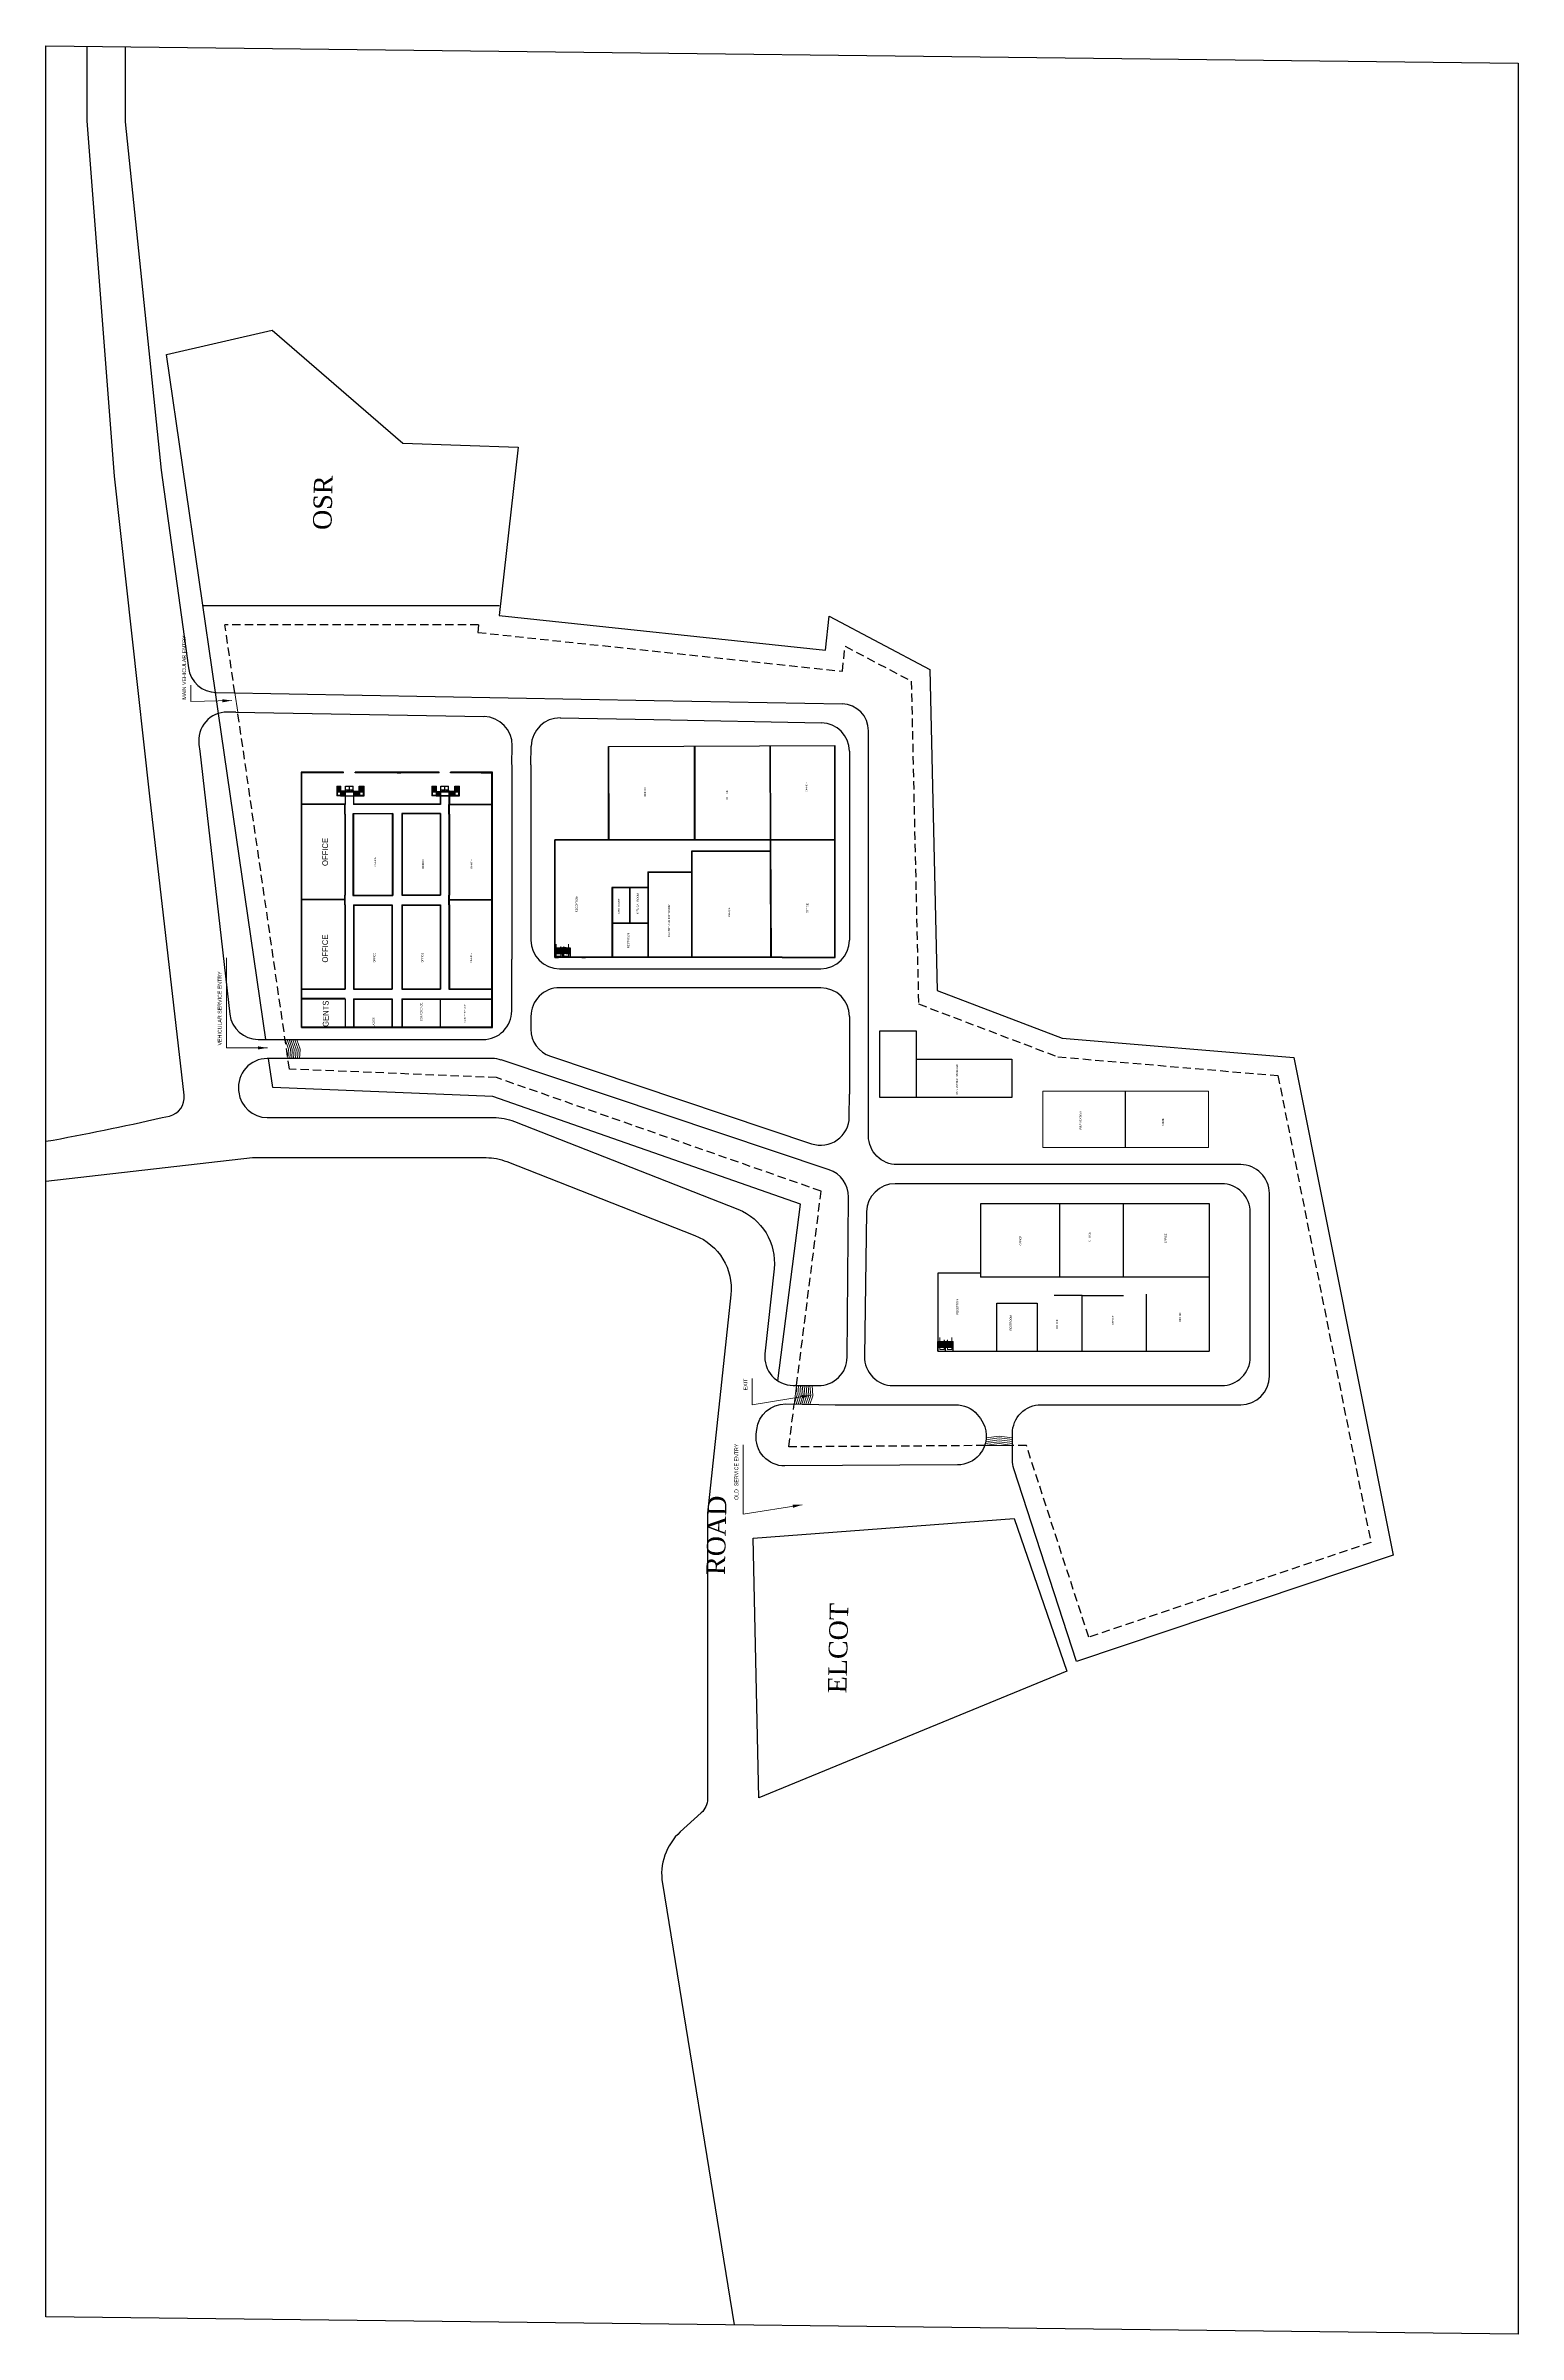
# Model space of a CAD drawing. Header units: metres. Extents: x 17323 to 19722, y -15306 to 10704.
# Drawn here: x 18696 to 19468, y -13459 to -12260 of the extents above; entities that cross this region are included whole.
import ezdxf

# ---------------------------------------------------------------- set-up
doc = ezdxf.new("R2010")
doc.units = ezdxf.units.M
doc.header["$LTSCALE"] = 35
doc.header["$MEASUREMENT"] = 0
doc.linetypes.add('HIDDEN2', pattern=[0.1875, 0.125, -0.0625])
doc.layers.get('0').update_dxf_attribs({"linetype": 'CONTINUOUS'})
for name, color, linetype in [('brop', 252, 'CONTINUOUS'), ('hidden 1', 154, 'HIDDEN2'), ('text-1', 146, 'CONTINUOUS'), ('wall', 30, 'CONTINUOUS')]:
    doc.layers.add(name, color=color, linetype=linetype)
doc.layers.add('ELEVATION-1', color=150, linetype='CONTINUOUS', lineweight=25)
doc.layers.add('LEADER TEXT', color=146, linetype='CONTINUOUS', lineweight=20)
doc.styles.add('EURO', font='eurr____.ttf')
doc.styles.get("Standard").update_dxf_attribs({"font": 'times.ttf', "height": 8})
doc.dimstyles.new('Copy of S1', dxfattribs={"dimtxt": 6, "dimasz": 5, "dimexe": 4.001, "dimexo": 0.3, "dimgap": 2.5, "dimtad": 1, "dimdec": 0, "dimzin": 0, "dimdsep": 46, "dimlunit": 3, "dimtxsty": 'EURO', "dimblk": 'ARCHTICK', "dimcen": 0.09, "dimclrd": 166, "dimclre": 256, "dimclrt": 152, "dimadec": 0, "dimazin": 0, "dimtfac": 1, "dimtdec": 0, "dimtofl": 0, "dimtmove": 0, "dimatfit": 3, "dimfxl": 1, "dimfxlon": 1, "dimtolj": 1, "dimtzin": 0, "dimlwd": -1, "dimlwe": -1, "dimarcsym": 0})

# ---------------------------------------------------------------- blocks, each defined once
blk = doc.blocks.new('_ArchTick')
at = {"color": 0, "linetype": 'ByBlock', "const_width": 0.15}
blk.add_lwpolyline([(-0.5, -0.5), (0.5, 0.5)], dxfattribs=at)

msp = doc.modelspace()

# ---------------------------------------------------------------- linework, layer by layer
at = {"ltscale": 5}
for p, q in [((18787, -12609.6), (18785.4, -12598.7)), ((18965.1, -12735.5), (18965.1, -12732.5)), ((18965.3, -12735.5), (18965.3, -12732.5)), ((19133.5, -12775.9), (19152.5, -12775.9)), ((19133.5, -12810.9), (19133.5, -12775.9)), ((19152.5, -12775.9), (19152.5, -12790.9)), ((19152.5, -12790.9), (19202.5, -12790.9)), ((19152.5, -12790.9), (19152.5, -12810.9)), ((19202.5, -12790.9), (19202.5, -12810.9)), ((19202.5, -12810.9), (19133.5, -12810.9)), ((19262.2, -12837.1), (19262.2, -12807.6))]:
    msp.add_line(p, q, dxfattribs=at)
msp.add_lwpolyline([(18696.4, -13449.8), (18696.4, -12259.8), (19467.9, -12268.9), (19467.9, -13459)], close=True)
at = {"layer": 'brop'}
for p, q in [((19015.2, -12602.9), (19113.8, -12604.7)), ((18796, -12608.9), (18926, -12611.3)), ((18966, -12612), (19015, -12612.9)), ((19015, -12612.9), (19102.8, -12614.5)), ((18940.6, -12636.4), (18940.8, -12626.6)), ((18950.6, -12636.6), (18950.8, -12626.8)), ((18940.6, -12636.5), (18940.6, -12738.4)), ((18950.6, -12636.5), (18950.6, -12728.4)), ((19117.5, -12629.5), (19117.5, -12728.4)), ((18965.6, -12743.4), (19102.5, -12743.4)), ((19117.5, -12768.4), (19117.5, -12809.1))]:
    msp.add_line(p, q, dxfattribs=at)
for points in [[(18696.4, -12833.7), (18700.3, -12833.2, 0.010363), (18761.2, -12820.6, 0.381751), (18768.9, -12809.7), (18751, -12653), (18732.4, -12485.4), (18718.1, -12299.1), (18718.1, -12260.3)], [(18738.1, -12260.3), (18738.1, -12299.6), (18756.9, -12482.1), (18771.2, -12585.8, 0.369586), (18785.8, -12598.7), (19015.2, -12602.9)], [(18785.4, -12598.7), (18759.7, -12421.6), (18815.1, -12408.8), (18883.6, -12468), (18944, -12470.1), (18933.9, -12558.3), (19105, -12576.5), (19106.9, -12558.6), (19159.7, -12586.6), (19163.5, -12754.9), (19229, -12779.8), (19350.4, -12790), (19402.3, -13050.8), (19236.5, -13106.4), (19203.7, -13005.5, -0.078912), (19202.9, -13000.8), (19202.9, -12986.9, -0.414214), (19217.9, -12971.9), (19322.5, -12971.9)], [(18796, -12608.9), (18791.5, -12608.9, 0.454735), (18776.7, -12625.9), (18777.2, -12629.5), (18792.9, -12767.2, 0.381292), (18807.8, -12780.5), (18925.6, -12780.5, 0.414214), (18940.6, -12765.5), (18940.6, -12738.4)], [(19337.5, -12956.9), (19337.5, -12861.1, 0.414214), (19322.5, -12846.1), (19142.5, -12846.1, -0.414214), (19127.5, -12831.1), (19127.5, -12618.7)], [(19102.5, -12753.4), (18965.6, -12753.4, 0.414214), (18950.6, -12768.4), (18950.6, -12775.1, 0.322448), (18960.8, -12789.3), (19097.7, -12835.1, 0.509539), (19117.4, -12821.1), (19117.5, -12809.1)], [(18930.3, -12790.5), (18812.4, -12790.5, 0.44792), (18797.5, -12807.2), (18797.6, -12808.1, 0.381292), (18812.5, -12821.4), (18931, -12821.4, -0.093811), (18942, -12823.5), (19059.1, -12869.5, -0.337615), (19078, -12900.6), (19073.2, -12945.2, 0.44287), (19088, -12961.8), (19101.2, -12961.9, 0.414214), (19116.3, -12947), (19117, -12863.1, 0.324908), (19106.8, -12848.8), (18935, -12791.2)], [(18696.4, -12854.8), (18804.8, -12842.4), (18927.1, -12842.4, -0.093811), (18938, -12844.5), (19036.5, -12883.2, -0.337615), (19055.4, -12914.3), (19043.2, -13028.7), (19043.1, -13178.4, -0.210914), (19039.9, -13185.8), (19028.9, -13195.7, 0.253525), (19019.5, -13222.7), (19057.1, -13454.1)], [(19110.1, -12971.9), (19173.1, -12971.9, -0.216786), (19184.5, -12977, -0.060231), (19187.5, -12981.5, -0.29546), (19185.9, -12997.7, -0.006685), (19185.6, -12998.1, -0.219611), (19174.2, -13003.4), (19083.7, -13004, -0.447462), (19068.7, -12987.4), (19069, -12984.9, -0.387647), (19084.1, -12971.5), (19110.1, -12971.9, 0.0071), (19110.5, -12971.9, -0.0071)]]:
    msp.add_lwpolyline(points, format="xyb", dxfattribs=at)
msp.add_lwpolyline([(19312.5, -12856.1), (19141.5, -12856.1, 0.410061), (19126.5, -12870.9), (19125.4, -12946.6, 0.418379), (19140.4, -12961.9), (19312.5, -12961.9, 0.414214), (19327.5, -12946.9), (19327.5, -12871.1, 0.414214)], format="xyb", close=True, dxfattribs=at)
for centre, radius, start, end in [((18925.8, -12626.3, 0), 15, 358.9462, 88.9462), ((18965.8, -12627, 0), 15, 88.9462, 178.9462), ((19102.5, -12629.5), 15, 0, 88.9746), ((19113.5, -12618.7), 14, 0, 88.9746), ((18965.6, -12728.4), 15, 180, 270), ((19102.5, -12728.4), 15, 270, 0), ((19102.5, -12768.4), 15, 0, 90), ((18930.3, -12805.5), 15, 71.4872, 90), ((19322.5, -12956.9), 15, 270, 0)]:
    msp.add_arc(centre, radius, start, end, dxfattribs=at)
at = {"layer": 'ELEVATION-1', "ltscale": 5}
for p, q in [((18857.9, -12650.7), (18849.1, -12650.7)), ((18850.9, -12650.7), (18850.9, -12652.7)), ((18853.5, -12650.4), (18851.1, -12650.4)), ((18851.2, -12650.7), (18851.2, -12652.7)), ((18851.5, -12650.7), (18851.5, -12652.7)), ((18851.8, -12650.7), (18851.8, -12652.7)), ((18852.1, -12650.7), (18852.1, -12652.7)), ((18852.4, -12650.7), (18852.4, -12652.7)), ((18852.7, -12650.7), (18852.7, -12652.7)), ((18853, -12650.7), (18853, -12652.7)), ((18853.3, -12650.7), (18853.3, -12652.7)), ((18853.3, -12650.7), (18857.6, -12650.7)), ((18853.5, -12647.7), (18857.5, -12647.7)), ((18853.5, -12650.7), (18853.5, -12647.7)), ((18853.5, -12649.7), (18857.5, -12649.7)), ((18853.5, -12650.7), (18855.5, -12649.7)), ((18855.5, -12650.7), (18853.5, -12649.7)), ((18855.5, -12650.7), (18855.5, -12647.7)), ((18855.5, -12650.7), (18857.5, -12649.7)), ((18857.5, -12650.7), (18855.5, -12649.7)), ((18857.5, -12650.7), (18857.5, -12647.7)), ((18857.9, -12650.4), (18857.5, -12650.4)), ((18857.6, -12650.7), (18857.6, -12652.7)), ((18857.9, -12650.4), (18860.7, -12650.4)), ((18857.9, -12652.7), (18857.9, -12650.7)), ((18857.9, -12650.7), (18860.9, -12650.7)), ((18858.2, -12652.7), (18858.2, -12650.7)), ((18858.5, -12652.7), (18858.5, -12650.7)), ((18858.8, -12652.7), (18858.8, -12650.7)), ((18859.1, -12652.7), (18859.1, -12650.7)), ((18859.4, -12652.7), (18859.4, -12650.7)), ((18859.7, -12652.7), (18859.7, -12650.7)), ((18860, -12652.7), (18860, -12650.7)), ((18860.3, -12652.7), (18860.3, -12650.7)), ((18860.6, -12652.7), (18860.6, -12650.7)), ((18860.9, -12652.7), (18860.9, -12650.7)), ((18907.9, -12650.7), (18898.9, -12650.7)), ((18900.9, -12650.7), (18900.9, -12652.7)), ((18901.2, -12650.7), (18901.2, -12652.7)), ((18901.5, -12650.7), (18901.5, -12652.7)), ((18901.8, -12650.7), (18901.8, -12652.7)), ((18902.1, -12650.7), (18902.1, -12652.7)), ((18902.4, -12650.7), (18902.4, -12652.7)), ((18902.6, -12650.7), (18902.6, -12652.7)), ((18902.7, -12650.7), (18902.7, -12652.7)), ((18903, -12650.7), (18903, -12652.7)), ((18903.3, -12650.7), (18903.3, -12652.7)), ((18903.3, -12650.7), (18907.6, -12650.7)), ((18903.5, -12647.7), (18907.5, -12647.7)), ((18903.5, -12650.7), (18903.5, -12647.7)), ((18903.5, -12649.7), (18907.5, -12649.7)), ((18903.5, -12650.7), (18905.5, -12649.7)), ((18905.5, -12650.7), (18903.5, -12649.7)), ((18905.5, -12650.7), (18905.5, -12647.7)), ((18905.5, -12650.7), (18907.5, -12649.7)), ((18906.5, -12650.2), (18905.5, -12649.7)), ((18907.5, -12650.7), (18906.5, -12650.2)), ((18907.5, -12650.7), (18907.5, -12647.7)), ((18907.9, -12650.4), (18907.5, -12650.4)), ((18907.6, -12650.7), (18907.6, -12652.7)), ((18907.9, -12650.4), (18910.7, -12650.4)), ((18907.9, -12652.7), (18907.9, -12650.7)), ((18907.9, -12650.7), (18910.9, -12650.7)), ((18908.2, -12652.7), (18908.2, -12650.7)), ((18908.5, -12652.7), (18908.5, -12650.7)), ((18908.8, -12652.7), (18908.8, -12650.7)), ((18909.1, -12652.7), (18909.1, -12650.7)), ((18909.4, -12652.7), (18909.4, -12650.7)), ((18909.7, -12652.7), (18909.7, -12650.7)), ((18910, -12652.7), (18910, -12650.7)), ((18910.3, -12652.7), (18910.3, -12650.7)), ((18910.6, -12652.7), (18910.6, -12650.7)), ((18910.9, -12652.7), (18910.9, -12650.7)), ((18850.9, -12652.9), (18848.9, -12652.9)), ((18850.9, -12652.7), (18849.1, -12652.7)), ((18850.9, -12652.7), (18853.3, -12652.7)), ((18850.9, -12652.9), (18863.2, -12652.9)), ((18857.6, -12652.7), (18862.9, -12652.7)), ((18862.9, -12652.7), (18860.9, -12652.7)), ((18900.9, -12652.9), (18898.7, -12652.9)), ((18900.9, -12652.7), (18898.9, -12652.7)), ((18900.9, -12652.7), (18912.9, -12652.7)), ((18900.9, -12652.9), (18903.1, -12652.9)), ((18903.3, -12652.9), (18907.6, -12652.9)), ((18907.9, -12652.9), (18913.2, -12652.9)), ((18912.9, -12652.7), (18910.9, -12652.7)), ((18965.1, -12732.5), (18967.1, -12732.5)), ((18965.1, -12732.8), (18967.1, -12732.8)), ((18965.1, -12733.1), (18967.1, -12733.1)), ((18965.1, -12733.4), (18967.1, -12733.4)), ((18965.1, -12733.7), (18967.1, -12733.7)), ((18965.1, -12734), (18967.1, -12734)), ((18965.1, -12734.3), (18967.1, -12734.3)), ((18965.1, -12734.6), (18967.1, -12734.6)), ((18965.1, -12734.9), (18967.1, -12734.9)), ((18965.1, -12735.2), (18967.1, -12735.2)), ((18969.1, -12732.5), (18967.1, -12732.5)), ((18969.1, -12732.8), (18967.1, -12732.8)), ((18969.1, -12733.1), (18967.1, -12733.1)), ((18969.1, -12733.4), (18967.1, -12733.4)), ((18969.1, -12733.7), (18967.1, -12733.7)), ((18969.1, -12734), (18967.1, -12734)), ((18969.1, -12734.3), (18967.1, -12734.3)), ((18969.1, -12734.6), (18967.1, -12734.6)), ((18969.1, -12734.9), (18967.1, -12734.9)), ((18969.1, -12735.2), (18967.1, -12735.2)), ((18965.1, -12735.5), (18967.1, -12735.5)), ((18969.1, -12735.5), (18967.1, -12735.5))]:
    msp.add_line(p, q, dxfattribs=at)
at = {"layer": 'hidden 1'}
msp.add_line((18923.2, -12563.3), (18790.3, -12563.3), dxfattribs=at)
for points in [[(18795.5, -12598.9), (18790.3, -12563.3)], [(18923.2, -12563.3), (18922.8, -12567.2), (19113.8, -12587.5), (19115.2, -12574.4), (19149.9, -12592.7), (19153.7, -12761.9), (19226.7, -12789.6), (19342, -12799.4), (19390.7, -13044.1), (19242.9, -13093.7), (19210.2, -12993.2), (19202.9, -12993.2)], [(19089.8, -12961.8), (19102.7, -12860), (18932.6, -12800.5), (18824.1, -12796), (18797, -12608.9)], [(19188.3, -12993.3), (19085.7, -12994), (19088.6, -12971.6)]]:
    msp.add_lwpolyline(points, dxfattribs=at)
at = {"layer": 'LEADER TEXT', "ltscale": 5}
for p, q in [((18797, -12608.9), (18795.5, -12598.9)), ((18963.9, -12730.5), (18963.9, -12736.8)), ((18966.3, -12731.8), (18966.1, -12732.3)), ((18966.3, -12731.8), (18966.3, -12732.6)), ((18966.3, -12731.8), (18966.4, -12732.3)), ((18966.3, -12736.8), (18966.3, -12732.2)), ((18967.9, -12731.8), (18967.7, -12732.3)), ((18967.9, -12731.8), (18968, -12732.3)), ((18967.9, -12731.8), (18967.9, -12732.6)), ((18967.9, -12736.8), (18967.9, -12732.2)), ((18970.3, -12730.5), (18970.3, -12736.8)), ((18963.9, -12736.8), (18966.3, -12736.8)), ((18970.3, -12736.8), (18967.9, -12736.8)), ((18823.6, -12785.5), (18821.8, -12780.5)), ((18824.6, -12785.5), (18822.9, -12780.5)), ((18825.6, -12785.5), (18823.9, -12780.5)), ((18826.6, -12785.5), (18824.9, -12780.5)), ((18827.6, -12785.6), (18825.9, -12780.6)), ((18828.6, -12785.6), (18826.9, -12780.6)), ((18829.7, -12785.6), (18827.9, -12780.6)), ((18823.3, -12790.5), (18823.6, -12785.5)), ((18824.3, -12790.5), (18824.6, -12785.5)), ((18825.3, -12790.5), (18825.6, -12785.5)), ((18826.3, -12790.5), (18826.6, -12785.5)), ((18827.3, -12790.5), (18827.6, -12785.5)), ((18828.4, -12790.6), (18828.6, -12785.6)), ((18829.4, -12790.6), (18829.7, -12785.6)), ((19218.8, -12837.1), (19218.8, -12807.6)), ((19305.6, -12807.6), (19218.8, -12807.6)), ((19305.6, -12837.1), (19305.6, -12807.6)), ((19218.8, -12837.1), (19305.6, -12837.1)), ((19164.8, -12936.6), (19164.8, -12942.9)), ((19167.2, -12937.9), (19167.1, -12938.4)), ((19167.2, -12937.9), (19167.2, -12938.7)), ((19167.2, -12937.9), (19167.3, -12938.4)), ((19167.2, -12942.9), (19167.2, -12938.3)), ((19168.8, -12937.9), (19168.7, -12938.4)), ((19168.8, -12937.9), (19168.9, -12938.4)), ((19168.8, -12937.9), (19168.8, -12938.7)), ((19168.8, -12942.9), (19168.8, -12938.3)), ((19171.2, -12936.6), (19171.2, -12942.9)), ((19164.8, -12942.9), (19167.2, -12942.9)), ((19171.2, -12942.9), (19168.8, -12942.9)), ((19088.6, -12971.6), (19089.8, -12961.8)), ((19090.2, -12966.7), (19089.8, -12961.8)), ((19091.2, -12966.7), (19090.8, -12961.8)), ((19092.2, -12966.7), (19091.8, -12961.8)), ((19093.2, -12966.7), (19092.8, -12961.8)), ((19094.2, -12966.7), (19093.8, -12961.8)), ((19095.2, -12966.9), (19094.8, -12961.8)), ((19096.3, -12967), (19095.8, -12961.9)), ((19097.3, -12967.1), (19096.8, -12961.9)), ((19098.3, -12967.2), (19097.9, -12961.9)), ((19090.2, -12966.7), (19088.6, -12971.6)), ((19091.2, -12966.7), (19089.6, -12971.6)), ((19092.2, -12966.7), (19090.6, -12971.6)), ((19093.2, -12966.7), (19091.6, -12971.6)), ((19094.2, -12966.7), (19092.6, -12971.6)), ((19095.2, -12966.9), (19093.6, -12971.6)), ((19096.3, -12967), (19094.7, -12971.6)), ((19097.3, -12967.1), (19095.7, -12971.7)), ((19098.3, -12967.2), (19096.8, -12971.7)), ((19188.3, -12993.3), (19196, -12992.3)), ((19188.3, -12993.3), (19202.9, -12993.2)), ((19188.6, -12992.3), (19196, -12991.3)), ((19188.9, -12991.3), (19196, -12990.3)), ((19189, -12990.3), (19196, -12989.3)), ((19189.1, -12989.3), (19196, -12988.3)), ((19202.9, -12989.2), (19196, -12988.3)), ((19202.9, -12990.2), (19196, -12989.3)), ((19202.9, -12991.2), (19196, -12990.3)), ((19202.9, -12992.2), (19196, -12991.3)), ((19202.9, -12993.2), (19196, -12992.3))]:
    msp.add_line(p, q, dxfattribs=at)
at = {"layer": 'wall'}
msp.add_line((18933.9, -12553.3), (18778.8, -12553.3), dxfattribs=at)
at = {"layer": 'wall', "ltscale": 5}
for p, q in [((18991.2, -12626.9), (19109.8, -12626.5)), ((18991.3, -12675.8), (18991.2, -12626.9)), ((18991.6, -12675.8), (18991.4, -12626.9)), ((19036.4, -12675.8), (19036.4, -12626.8)), ((19036.7, -12675.8), (19036.7, -12626.8)), ((19076.1, -12675.8), (19075.9, -12626.6)), ((19076.4, -12675.8), (19076.2, -12626.6)), ((19109.8, -12675.8), (19109.8, -12626.5)), ((19110.1, -12737.5), (19110.1, -12626.5)), ((18830.2, -12640.4), (18830.2, -12774.2)), ((18852.5, -12640.4), (18830.2, -12640.4)), ((18830.5, -12640.7), (18830.5, -12774.2)), ((18852.5, -12640.7), (18830.5, -12640.7)), ((18848.9, -12647.7), (18851.1, -12647.7)), ((18848.9, -12647.7), (18848.9, -12652.9)), ((18849.1, -12647.7), (18849.1, -12652.7)), ((18849.1, -12648), (18850.9, -12648)), ((18849.1, -12648.3), (18850.9, -12648.3)), ((18849.1, -12648.6), (18850.9, -12648.6)), ((18849.1, -12648.9), (18850.9, -12648.9)), ((18849.1, -12649.2), (18850.9, -12649.2)), ((18849.1, -12649.5), (18850.9, -12649.5)), ((18849.1, -12649.8), (18850.9, -12649.8)), ((18849.1, -12650.1), (18850.9, -12650.1)), ((18849.1, -12650.4), (18850.9, -12650.4)), ((18849.1, -12650.7), (18850.9, -12650.7)), ((18850.9, -12650.7), (18850.9, -12647.7)), ((18851.1, -12650.4), (18851.1, -12647.7)), ((18852.5, -12640.7), (18852.5, -12640.4)), ((18880.5, -12640.4), (18858.5, -12640.4)), ((18858.5, -12640.7), (18858.5, -12640.4)), ((18880.5, -12640.7), (18858.5, -12640.7)), ((18860.7, -12647.7), (18863.2, -12647.7)), ((18860.7, -12650.4), (18860.7, -12647.7)), ((18860.9, -12650.7), (18860.9, -12647.7)), ((18860.9, -12648), (18862.9, -12648)), ((18860.9, -12648.3), (18862.9, -12648.3)), ((18860.9, -12648.6), (18862.9, -12648.6)), ((18860.9, -12648.9), (18862.9, -12648.9)), ((18860.9, -12649.2), (18862.9, -12649.2)), ((18860.9, -12649.5), (18862.9, -12649.5)), ((18860.9, -12649.8), (18862.9, -12649.8)), ((18860.9, -12650.1), (18862.9, -12650.1)), ((18860.9, -12650.4), (18862.9, -12650.4)), ((18860.9, -12650.7), (18862.9, -12650.7)), ((18862.9, -12652.7), (18862.9, -12647.7)), ((18863.2, -12652.9), (18863.2, -12647.7)), ((18880.5, -12640.7), (18878.5, -12640.7)), ((18902.5, -12640.4), (18880.5, -12640.4)), ((18880.5, -12640.7), (18882.5, -12640.7)), ((18902.5, -12640.7), (18880.5, -12640.7)), ((18898.7, -12647.7), (18901.1, -12647.7)), ((18898.7, -12647.7), (18898.7, -12652.9)), ((18898.9, -12647.7), (18898.9, -12652.7)), ((18898.9, -12648), (18900.9, -12648)), ((18898.9, -12648.3), (18900.9, -12648.3)), ((18898.9, -12648.6), (18900.9, -12648.6)), ((18898.9, -12648.9), (18900.9, -12648.9)), ((18898.9, -12649.2), (18900.9, -12649.2)), ((18898.9, -12649.5), (18900.9, -12649.5)), ((18898.9, -12649.8), (18900.9, -12649.8)), ((18898.9, -12650.1), (18900.9, -12650.1)), ((18898.9, -12650.4), (18900.9, -12650.4)), ((18898.9, -12650.7), (18900.9, -12650.7)), ((18900.9, -12650.7), (18900.9, -12647.7)), ((18901.1, -12650.4), (18901.1, -12647.7)), ((18902.5, -12640.7), (18902.5, -12640.4)), ((18930.5, -12640.4), (18908.5, -12640.4)), ((18908.5, -12640.7), (18908.5, -12640.4)), ((18930.2, -12640.7), (18908.5, -12640.7)), ((18910.7, -12647.7), (18913.2, -12647.7)), ((18910.7, -12650.7), (18910.7, -12647.7)), ((18910.9, -12650.7), (18910.9, -12647.7)), ((18910.9, -12648), (18912.9, -12648)), ((18910.9, -12648.3), (18912.9, -12648.3)), ((18910.9, -12648.6), (18912.9, -12648.6)), ((18910.9, -12648.9), (18912.9, -12648.9)), ((18910.9, -12649.2), (18912.9, -12649.2)), ((18910.9, -12649.5), (18912.9, -12649.5)), ((18910.9, -12649.8), (18912.9, -12649.8)), ((18910.9, -12650.1), (18912.9, -12650.1)), ((18910.9, -12650.4), (18912.9, -12650.4)), ((18910.9, -12650.7), (18912.9, -12650.7)), ((18912.9, -12652.7), (18912.9, -12647.7)), ((18913.2, -12652.9), (18913.2, -12647.7)), ((18924.5, -12640.4), (18930.5, -12640.4)), ((18924.5, -12640.7), (18930.2, -12640.7)), ((18930.2, -12657.2), (18930.2, -12640.7)), ((18930.5, -12774.2), (18930.5, -12640.4)), ((18853.3, -12657.2), (18830.5, -12657.2)), ((18853.1, -12657.4), (18830.5, -12657.4)), ((18853.1, -12662.4), (18853.1, -12657.4)), ((18853.1, -12662.4), (18853.1, -12704.9)), ((18853.3, -12652.9), (18853.3, -12657.4)), ((18853.3, -12662.4), (18853.3, -12657.4)), ((18853.3, -12662.4), (18853.3, -12704.9)), ((18878.2, -12662.1), (18857.4, -12662.2)), ((18857.4, -12662.2), (18857.4, -12705.1)), ((18857.6, -12652.9), (18857.6, -12657.4)), ((18903.1, -12657.1), (18857.6, -12657.2)), ((18903.3, -12657.3), (18857.6, -12657.4)), ((18878, -12662.3), (18857.6, -12662.4)), ((18857.6, -12662.4), (18857.6, -12704.9)), ((18878, -12662.3), (18878, -12704.9)), ((18878.2, -12662.1), (18878.2, -12705.1)), ((18883, -12662.1), (18883, -12704.9)), ((18903.3, -12662.1), (18883, -12662.1)), ((18903.1, -12662.3), (18883.2, -12662.3)), ((18883.2, -12662.3), (18883.2, -12704.7)), ((18903.1, -12652.9), (18903.1, -12657.1)), ((18903.1, -12662.3), (18903.1, -12704.7)), ((18903.3, -12652.9), (18903.3, -12657.3)), ((18903.3, -12662.1), (18903.3, -12704.9)), ((18907.6, -12652.9), (18907.6, -12657.4)), ((18907.6, -12662.4), (18907.6, -12657.4)), ((18907.6, -12662.4), (18907.6, -12704.9)), ((18907.9, -12652.9), (18907.9, -12657.2)), ((18907.9, -12657.2), (18930.2, -12657.2)), ((18907.9, -12657.4), (18930.2, -12657.4)), ((18907.9, -12662.4), (18907.9, -12657.4)), ((18907.9, -12662.4), (18907.9, -12704.9)), ((18930.2, -12707.2), (18930.2, -12657.4)), ((18963.1, -12737.5), (18963.1, -12675.8)), ((18991.3, -12675.8), (18963.1, -12675.8)), ((18991.3, -12676), (18963.3, -12676)), ((18963.3, -12737.3), (18963.3, -12676)), ((19076.1, -12676), (18991.3, -12676)), ((19036.4, -12675.8), (18991.6, -12675.8)), ((19034.7, -12681.8), (19034.7, -12692.6)), ((19076.1, -12681.8), (19034.7, -12681.8)), ((19076.1, -12682), (19034.9, -12682)), ((19034.9, -12682), (19034.9, -12737.3)), ((19076.1, -12675.8), (19036.7, -12675.8)), ((19076.1, -12681.8), (19076.1, -12676)), ((19076.4, -12737.3), (19076.1, -12682)), ((19109.8, -12675.8), (19076.4, -12675.8)), ((19109.8, -12676), (19076.4, -12676)), ((19076.6, -12737.3), (19076.4, -12676)), ((19109.8, -12737.3), (19109.8, -12676)), ((19011.9, -12692.6), (19011.9, -12700.8)), ((19011.9, -12692.6), (19034.7, -12692.6)), ((19012.1, -12692.8), (19034.7, -12692.8)), ((19012.1, -12692.8), (19012.1, -12737.3)), ((19034.7, -12692.8), (19034.7, -12737.3)), ((18853.3, -12707.2), (18830.5, -12707.2)), ((18853.3, -12707.4), (18830.5, -12707.4)), ((18853.1, -12709.9), (18853.1, -12704.9)), ((18853.1, -12709.9), (18853.1, -12754.2)), ((18853.3, -12709.9), (18853.3, -12704.9)), ((18853.3, -12709.9), (18853.3, -12754.2)), ((18857.4, -12705.1), (18878.2, -12705.1)), ((18857.6, -12704.9), (18878, -12704.9)), ((18857.6, -12709.9), (18878, -12709.9)), ((18857.6, -12709.9), (18857.6, -12754.2)), ((18857.9, -12710.1), (18857.9, -12753.9)), ((18857.9, -12710.1), (18878, -12710.1)), ((18877.7, -12709.9), (18877.7, -12754.2)), ((18878, -12709.9), (18878, -12754.2)), ((18883, -12704.9), (18903.3, -12704.9)), ((18883, -12709.9), (18883, -12754.2)), ((18883, -12709.9), (18903.3, -12709.9)), ((18883, -12710.1), (18903.3, -12710.1)), ((18883.2, -12704.7), (18903.1, -12704.7)), ((18883.2, -12709.9), (18883.2, -12754.2)), ((18903.1, -12709.9), (18903.1, -12754.2)), ((18903.3, -12709.9), (18903.3, -12754.2)), ((18907.6, -12709.9), (18907.6, -12704.9)), ((18907.6, -12707.2), (18930.2, -12707.2)), ((18907.6, -12707.4), (18930.2, -12707.4)), ((18907.6, -12709.9), (18907.6, -12754.2)), ((18907.9, -12709.9), (18907.9, -12704.9)), ((18907.9, -12709.9), (18907.9, -12754.2)), ((18930.2, -12753.9), (18930.2, -12707.4)), ((18993.1, -12700.8), (18993.1, -12737.3)), ((19011.9, -12700.8), (18993.1, -12700.8)), ((18993.3, -12701.1), (18993.3, -12719.3)), ((19002.5, -12701.1), (18993.3, -12701.1)), ((19002.5, -12719.3), (19002.5, -12701.1)), ((19011.9, -12701.1), (19002.7, -12701.1)), ((19002.7, -12719.3), (19002.7, -12701.1)), ((19011.9, -12701.1), (19011.9, -12719.3)), ((18993.3, -12719.3), (19011.9, -12719.3)), ((18993.3, -12719.5), (19011.9, -12719.5)), ((18993.3, -12719.5), (18993.3, -12737.3)), ((19011.9, -12719.5), (19011.9, -12737.3)), ((18963.3, -12732.5), (18965.1, -12732.5)), ((18963.3, -12732.8), (18965.1, -12732.8)), ((18963.3, -12733.1), (18965.1, -12733.1)), ((18963.3, -12733.4), (18965.1, -12733.4)), ((18963.3, -12733.7), (18965.1, -12733.7)), ((18963.3, -12734), (18965.1, -12734)), ((18963.3, -12734.3), (18965.1, -12734.3)), ((18963.3, -12734.6), (18965.1, -12734.6)), ((18963.3, -12734.9), (18965.1, -12734.9)), ((18963.3, -12735.2), (18965.1, -12735.2)), ((18967.1, -12737.3), (18967.1, -12732.5)), ((18967.3, -12737.3), (18967.3, -12732.5)), ((18969.1, -12735.5), (18969.1, -12732.5)), ((18969.1, -12732.5), (18971.1, -12732.5)), ((18969.1, -12732.8), (18971.1, -12732.8)), ((18969.1, -12733.1), (18971.1, -12733.1)), ((18969.1, -12733.4), (18971.1, -12733.4)), ((18969.1, -12733.7), (18971.1, -12733.7)), ((18969.1, -12734), (18971.1, -12734)), ((18969.1, -12734.3), (18971.1, -12734.3)), ((18969.1, -12734.6), (18971.1, -12734.6)), ((18969.1, -12734.9), (18971.1, -12734.9)), ((18969.1, -12735.2), (18971.1, -12735.2)), ((18969.3, -12735.5), (18969.3, -12732.5)), ((18971.1, -12737.3), (18971.1, -12732.5)), ((18971.3, -12737.3), (18971.3, -12732.5)), ((18995.5, -12737.5), (18963.1, -12737.5)), ((18963.1, -12737.5), (18965.1, -12737.5)), ((18963.3, -12735.5), (18965.1, -12735.5)), ((18967.1, -12737.3), (18963.3, -12737.3)), ((18971.1, -12737.3), (18967.3, -12737.3)), ((18969.1, -12735.5), (18971.1, -12735.5)), ((18993.1, -12737.3), (18971.3, -12737.3)), ((18977.3, -12737.5), (18979.3, -12737.5)), ((18995.5, -12737.3), (18993.3, -12737.3)), ((19011.9, -12737.3), (18995.5, -12737.3)), ((19082.3, -12737.5), (18995.5, -12737.5)), ((19034.7, -12737.3), (19012.1, -12737.3)), ((19076.4, -12737.3), (19034.9, -12737.3)), ((19076.4, -12737.3), (19076.4, -12737.3)), ((19082.3, -12737.3), (19076.6, -12737.3)), ((19082.3, -12737.3), (19109.8, -12737.3)), ((19082.3, -12737.5), (19110.1, -12737.5)), ((18830.5, -12753.9), (18853.3, -12753.9)), ((18830.5, -12754.2), (18853.3, -12754.2)), ((18830.5, -12758.9), (18853.3, -12758.9)), ((18830.5, -12759.2), (18853.3, -12759.2)), ((18853.3, -12759.2), (18853.3, -12774.2)), ((18857.6, -12754.2), (18878, -12754.2)), ((18857.6, -12759.2), (18878, -12759.2)), ((18857.6, -12759.2), (18857.6, -12774.2)), ((18857.9, -12753.9), (18878, -12753.9)), ((18878, -12759.2), (18878, -12773.9)), ((18883, -12753.9), (18903.3, -12753.9)), ((18883, -12754.2), (18903.3, -12754.2)), ((18883, -12759.2), (18903.3, -12759.2)), ((18883, -12759.2), (18883, -12773.9)), ((18903.3, -12759.2), (18930.2, -12759.2)), ((18907.6, -12753.9), (18930.2, -12753.9)), ((18907.6, -12754.2), (18930.2, -12754.2)), ((18930.2, -12759.2), (18930.2, -12754.2)), ((18930.5, -12774.2), (18930.5, -12759.2)), ((18857.9, -12759.4), (18877.7, -12759.4)), ((18857.9, -12759.4), (18857.9, -12774.2)), ((18877.7, -12759.4), (18877.7, -12773.9)), ((18883.2, -12759.4), (18903.3, -12759.4)), ((18883.2, -12759.4), (18883.2, -12773.9)), ((18903.3, -12759.4), (18930.2, -12759.4)), ((18903.3, -12773.9), (18903.3, -12759.4)), ((18930.2, -12773.9), (18930.2, -12759.4)), ((18830.5, -12773.9), (18877.7, -12773.9)), ((18830.5, -12774.2), (18930.5, -12774.2)), ((18878, -12773.9), (18883, -12773.9)), ((18883.2, -12773.9), (18930.2, -12773.9)), ((19306.2, -12866.6), (19186.2, -12866.6)), ((19186.2, -12866.6), (19186.2, -12905.1)), ((19227.8, -12905.1), (19227.8, -12866.6)), ((19260.9, -12866.6), (19260.9, -12905.1)), ((19306.2, -12943.7), (19306.2, -12866.6)), ((19186.2, -12902.9), (19163.9, -12902.9)), ((19163.9, -12902.9), (19163.9, -12943.8)), ((19306.2, -12905.1), (19186.2, -12905.1)), ((19239.5, -12914.7), (19224.8, -12914.7)), ((19239.5, -12943.8), (19239.5, -12914.7)), ((19239.5, -12914.7), (19261.1, -12914.7)), ((19273.2, -12943.8), (19273.2, -12914)), ((19194.7, -12943.8), (19194.7, -12918.6)), ((19194.7, -12918.6), (19215.8, -12918.6)), ((19215.8, -12918.6), (19215.8, -12943.8)), ((19163.9, -12938.8), (19167.9, -12938.8)), ((19163.9, -12943.8), (19163.9, -12938.8)), ((19163.9, -12939.1), (19167.9, -12939.1)), ((19165.9, -12941.8), (19165.9, -12938.8)), ((19167.9, -12943.8), (19167.9, -12938.8)), ((19167.9, -12938.8), (19171.9, -12938.8)), ((19167.9, -12939.1), (19171.9, -12939.1)), ((19169.9, -12941.8), (19169.9, -12938.8)), ((19171.9, -12943.8), (19171.9, -12938.8)), ((19163.9, -12939.4), (19167.9, -12939.4)), ((19163.9, -12939.7), (19167.9, -12939.7)), ((19163.9, -12940), (19167.9, -12940)), ((19163.9, -12940.3), (19167.9, -12940.3)), ((19163.9, -12940.6), (19167.9, -12940.6)), ((19163.9, -12940.9), (19167.9, -12940.9)), ((19163.9, -12941.2), (19167.9, -12941.2)), ((19163.9, -12941.5), (19167.9, -12941.5)), ((19163.9, -12941.8), (19167.9, -12941.8)), ((19163.9, -12943.8), (19306.2, -12943.8)), ((19163.9, -12943.8), (19165.9, -12943.8)), ((19167.9, -12939.4), (19171.9, -12939.4)), ((19167.9, -12939.7), (19171.9, -12939.7)), ((19167.9, -12940), (19171.9, -12940)), ((19167.9, -12940.3), (19171.9, -12940.3)), ((19167.9, -12940.6), (19171.9, -12940.6)), ((19167.9, -12940.9), (19171.9, -12940.9)), ((19167.9, -12941.2), (19171.9, -12941.2)), ((19167.9, -12941.5), (19171.9, -12941.5)), ((19167.9, -12941.8), (19171.9, -12941.8))]:
    msp.add_line(p, q, dxfattribs=at)
at = {"layer": 'wall'}
for points in [[(18811.7, -12780.5), (18787, -12609.6)], [(19080, -12959.4), (19091.8, -12866.8), (18930.7, -12810.4), (18815.4, -12805.6), (18813.2, -12790.5)], [(19070.1, -13177.9), (19067, -13041.8), (19203.8, -13031.6), (19231.4, -13111.6), (19070.1, -13177.9)]]:
    msp.add_lwpolyline(points, dxfattribs=at)

# ---------------------------------------------------------------- texts
for s, p in [('OSR', (18846.1, -12513.6)), ('ROAD', (19052.2, -13061.2)), ('ELCOT', (19115.9, -13123.2))]:
    msp.add_text(s, height=9.72, rotation=88.7279).set_placement(p)
at = {"layer": 'LEADER TEXT', "color": 152, "ltscale": 5, "char_height": 2, "attachment_point": 7, "rotation": 90, "style": 'EURO'}
for s, insert in [('\\A1;\\PMAIN VEHICULAR ENTRY', (18770, -12602.4)), ('\\A1; VEHICULAR SERVICE ENTRY', (18788.6, -12784.4)), ('EXIT', (19064, -12964.4)), ('OLD  SERVICE ENTRY', (19059.3, -13021.8))]:
    msp.add_mtext(s, dxfattribs=dict(at, insert=insert))
at = {"layer": 'text-1', "ltscale": 5, "style": 'EURO'}
for s, height, p in [('OFFICE', 1, (19010.9, -12653.4)), ('OFFICE', 1, (19053.8, -12655)), ('OFFICE', 1, (19095.5, -12650.6)), ('OFFICE', 3, (18844.3, -12689.6)), ('OFFICE', 1, (18920, -12691.1)), ('RECEPTION\\', 1, (18975.1, -12713.8)), ('CHILDCARE', 1, (18997.2, -12714.6)), ('MEDICAL ROOM', 1, (19007.1, -12714.7)), ('PANTRY AND EXIT ROOM', 1, (19023.5, -12726.7)), ('OFFICE', 1, (19095.9, -12714.2)), ('OFFICE', 1, (19055, -12716.4)), ('OFFICE', 3, (18844.3, -12740.2)), ('OFFICE', 1, (18869.1, -12740.2)), ('OFFICE', 1, (18894.2, -12740.2)), ('OFFICE', 1, (18919.8, -12740.2)), ('RESTROOM', 1, (19002.2, -12732.6)), ('GENTS', 3, (18844.6, -12773.9)), ('LADIES', 1, (18868.7, -12773.9)), ('CONFERENCE', 1, (18893.7, -12770.9)), ('CONFERENCE', 1, (18916.5, -12771.6)), ('RAIN WATER  STORAGE', 1, (19174.4, -12809.6)), ('FIRE STATION', 1, (19239.2, -12827.7)), ('ADMIN ', 1, (19282.3, -12825.9)), ('OFFICE', 1, (19291.2, -12928.7))]:
    msp.add_text(s, height=height, rotation=90, dxfattribs=at).set_placement(p)
at = {"layer": 'wall', "ltscale": 5, "style": 'EURO'}
for s, p in [('OFFICE', (18869.5, -12689.8)), ('OFFICE', (18894.6, -12691.1)), ('OFFICE', (19207.6, -12888.4)), ('OFFICE', (19243.8, -12886.5)), ('OFFICE', (19283.7, -12887.2)), ('RECEPTION', (19174.5, -12924.6)), ('RESTROOM', (19202.5, -12933)), ('OFFICE', (19256, -12930.2)), ('OFFICE', (19226.7, -12932.3))]:
    msp.add_text(s, height=1, rotation=90, dxfattribs=at).set_placement(p)

# ---------------------------------------------------------------- leaders
at = {"layer": 'LEADER TEXT', "ltscale": 5, "annotation_type": 0, "has_hookline": 1, "hookline_direction": 0, "horizontal_direction": (0, 1, 0)}
msp.add_leader([(18794, -12602.9), (18772.5, -12603.4), (18772.5, -12598.4)], dimstyle='Copy of S1', override={"dimdec": 1, "dimlunit": 2, "dimse1": 1, "dimse2": 1, "dimtdec": 1}, dxfattribs=at)
at = {"layer": 'LEADER TEXT', "color": 152, "ltscale": 5, "annotation_type": 0, "has_hookline": 1, "hookline_direction": 0, "horizontal_direction": (0, 1, 0)}
for points, text_width in [([(18812.6, -12784.9), (18791.1, -12784.9), (18791.1, -12779.9)], 39.6), ([(19097.5, -12966.9), (19066.5, -12971.9), (19066.5, -12966.9)], 6.32), ([(19092.8, -13024.3), (19061.8, -13029.3), (19061.8, -13024.3)], 28.9)]:
    msp.add_leader(points, dimstyle='Copy of S1', override={"dimdec": 1, "dimlunit": 2, "dimse1": 1, "dimse2": 1, "dimtdec": 1}, dxfattribs=dict(at, text_width=text_width))

doc.saveas('drawing.dxf')
